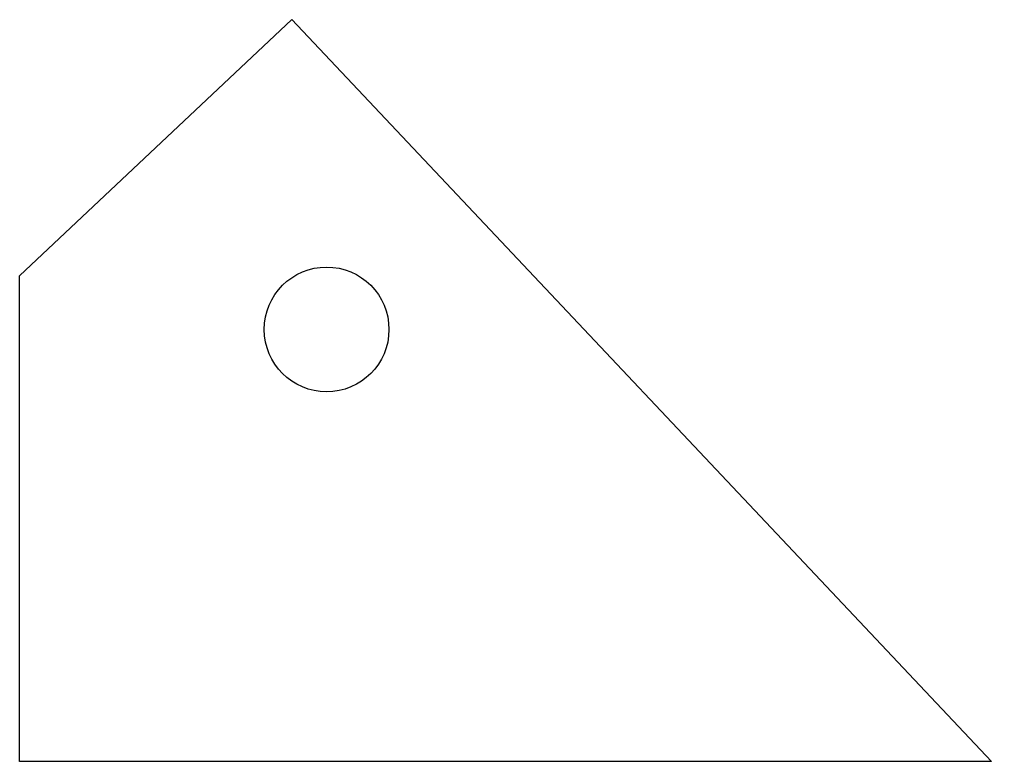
# Model space of a CAD drawing. Header units: inches. Extents: x 4 to 160, y 262 to 381.
import ezdxf

# ---------------------------------------------------------------- set-up
doc = ezdxf.new("R2010")
doc.units = ezdxf.units.IN
doc.header["$MEASUREMENT"] = 0

msp = doc.modelspace()

# ---------------------------------------------------------------- linework, layer by layer
msp.add_lwpolyline([(3.72, 261.86), (3.72, 339.71), (47.42, 380.82), (159.6, 261.86), (3.72, 261.86)])
msp.add_circle((52.98, 331.13), 10)

doc.saveas('drawing.dxf')
